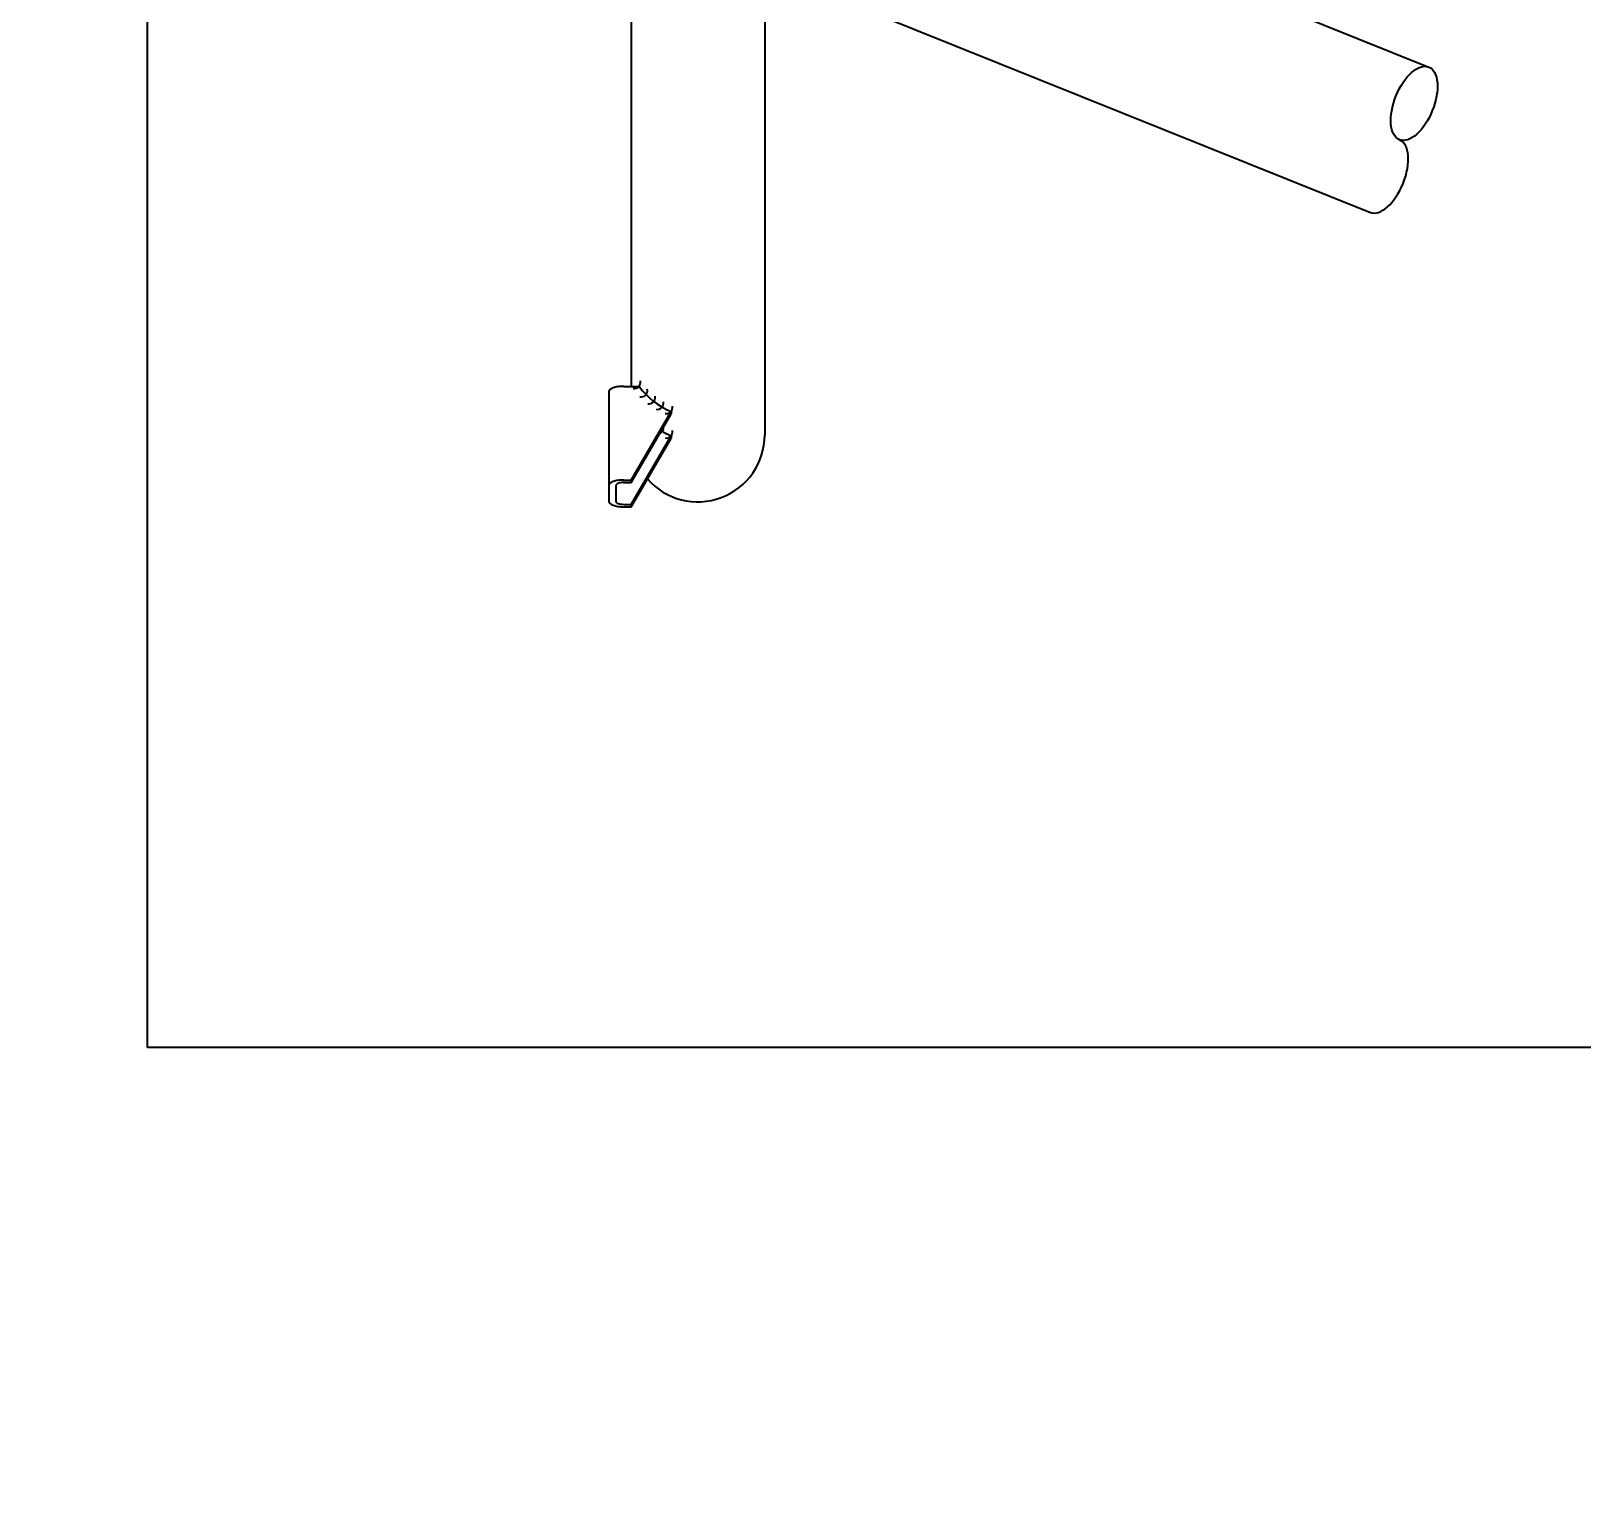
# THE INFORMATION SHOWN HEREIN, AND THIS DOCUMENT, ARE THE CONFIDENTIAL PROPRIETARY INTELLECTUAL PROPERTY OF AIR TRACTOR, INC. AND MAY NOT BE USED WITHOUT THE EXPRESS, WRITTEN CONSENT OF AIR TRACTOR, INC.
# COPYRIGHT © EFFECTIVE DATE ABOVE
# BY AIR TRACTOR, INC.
# Model space of a CAD drawing. Extents: x 0 to 103, y -3 to 42.
# Drawn here: x 51.31 to 68.72, y -2.88 to 13.49 of the extents above; entities that cross this region are included whole.
import ezdxf

# ---------------------------------------------------------------- set-up
doc = ezdxf.new("R2010")
doc.units = 0
doc.header["$LTSCALE"] = 0.3
doc.header["$MEASUREMENT"] = 0
doc.layers.add('1', color=1, linetype='CONTINUOUS')
doc.layers.add('NOTES', color=2, linetype='CONTINUOUS')

msp = doc.modelspace()

# ---------------------------------------------------------------- linework, layer by layer
at = {"layer": '1', "color": 41, "linetype": 'Continuous'}
for p, q in [((61.534, 15.284), (67.002, 13.085)), ((59.605, 14.162), (66.345, 11.452)), ((58.045, 13.849), (58.045, 9.499)), ((59.545, 13.849), (59.545, 8.952)), ((57.795, 9.441), (57.795, 8.204)), ((57.965, 9.499), (58.135, 9.499)), ((58.045, 8.447), (58.495, 9.217)), ((58.045, 8.419), (58.495, 9.19)), ((58.495, 9.217), (58.495, 9.19)), ((58.045, 8.173), (58.495, 8.944)), ((58.045, 8.146), (58.495, 8.916)), ((58.495, 8.944), (58.495, 8.916)), ((57.875, 8.389), (57.875, 8.204)), ((57.965, 8.447), (58.045, 8.447)), ((57.965, 8.419), (58.045, 8.419)), ((58.045, 8.447), (58.045, 8.419)), ((57.965, 8.173), (58.045, 8.173)), ((57.965, 8.146), (58.045, 8.146)), ((58.045, 8.173), (58.045, 8.146))]:
    msp.add_line(p, q, dxfattribs=at)
for points in [[(57.965, 9.499, 0.035198), (57.895, 9.494, 0.047239), (57.845, 9.482, 0.090414), (57.804, 9.459, 0.22377), (57.795, 9.441, 0.22377)], [(57.965, 8.447, 0.035198), (57.895, 8.442, 0.047239), (57.845, 8.43, 0.090414), (57.804, 8.407, 0.22377), (57.795, 8.389, 0.22377)], [(57.965, 8.419, 0.035198), (57.928, 8.417, 0.047239), (57.901, 8.41, 0.090414), (57.88, 8.398, 0.22377), (57.875, 8.389, 0.22377)], [(57.795, 8.204, 0.22377), (57.804, 8.186, 0.090414), (57.845, 8.163, 0.047239), (57.895, 8.151, 0.035198), (57.965, 8.146, 0.035198)], [(57.875, 8.204, 0.22377), (57.88, 8.194, 0.090414), (57.901, 8.182, 0.047239), (57.928, 8.176, 0.035198), (57.965, 8.173, 0.035198)]]:
    msp.add_lwpolyline(points, format="xyb", dxfattribs=at)
for centre, radius, start, end in [((58.081, 9.544), 0.0697, 258.2895, 12.8378), ((58.788, 9.962), 0.8, 215.3269, 248.5457), ((58.158, 9.45), 0.0697, 258.2895, 12.8378), ((58.246, 9.372), 0.0697, 258.2895, 12.8378), ((58.34, 9.31), 0.0697, 258.2895, 12.8378), ((58.441, 9.262), 0.0697, 258.2895, 12.8378), ((58.795, 8.952), 0.75, 220.9583, 0), ((58.34, 9.036), 0.0697, 293.4301, 6.0001), ((58.788, 9.688), 0.8, 239.6145, 248.5457), ((58.441, 8.988), 0.0697, 258.2895, 12.8378)]:
    msp.add_arc(centre, radius, start, end, dxfattribs=at)
msp.add_ellipse((66.837, 12.677), major_axis=(0.164, 0.408), ratio=0.5, dxfattribs=at)
msp.add_ellipse((66.509, 11.86), major_axis=(0.164, 0.408), ratio=0.5, start_param=3.141593, end_param=6.283185, dxfattribs=at)
at = {"layer": 'NOTES'}
for p, q in [((52.616, 2.074), (52.616, 42.074)), ((102.616, 2.074), (52.616, 2.074))]:
    msp.add_line(p, q, dxfattribs=at)

doc.saveas('drawing.dxf')
